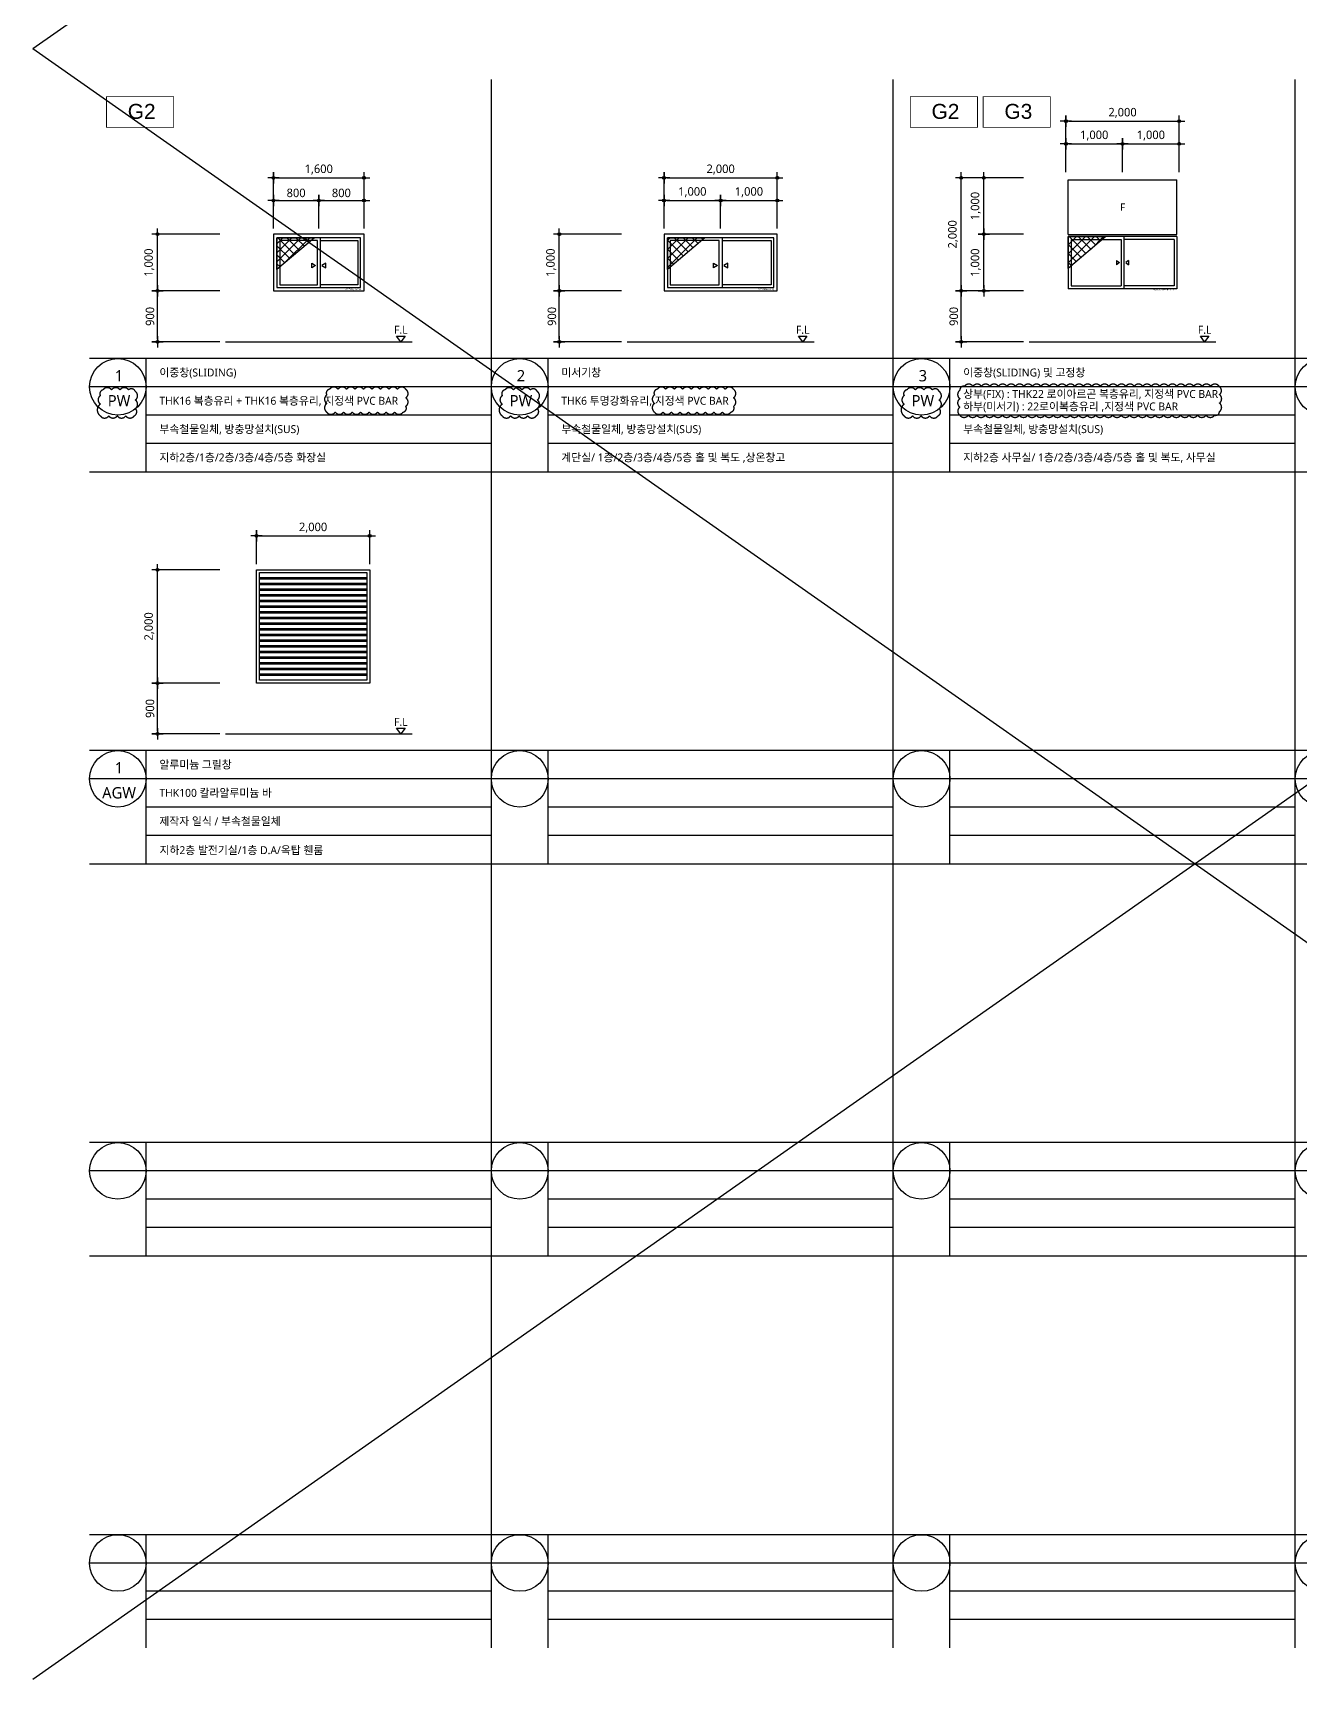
# Model space of a CAD drawing. Header units: millimetres. Extents: x 37653813 to 38677796, y 586285 to 874285.
# Drawn here: x 38515863 to 38538232, y 620583 to 649658 of the extents above; entities that cross this region are included whole.
import ezdxf
from ezdxf.enums import TextEntityAlignment as Align

# ---------------------------------------------------------------- set-up
doc = ezdxf.new("R2010")
doc.units = ezdxf.units.MM
doc.header["$LTSCALE"] = 1000
doc.header["$MEASUREMENT"] = 0
doc.header["$PDSIZE"] = -10
doc.linetypes.add('ACAD_ISO03W100', pattern=[30, 12, -18])
doc.linetypes.add('CEN', pattern=[62, 60, -1, 0, -1])
doc.layers.get('0').update_dxf_attribs({"linetype": 'CONTINUOUS'})
doc.layers.get('Defpoints').update_dxf_attribs({"color": 161, "linetype": 'CONTINUOUS'})
for name, color, linetype in [('___210319_친환경(ds)', 1, 'CONTINUOUS'), ('BOX', 6, 'CONTINUOUS'), ('center(창호)', 1, 'CEN'), ('dim0', 7, 'CONTINUOUS'), ('DOOR-ELE', 252, 'CONTINUOUS'), ('hatch', 8, 'CONTINUOUS'), ('SYM', 7, 'CONTINUOUS'), ('TEX', 3, 'CONTINUOUS'), ('TEXT', 3, 'CONTINUOUS'), ('txt', 3, 'CONTINUOUS'), ('VE변경사항적용-20220616', 10, 'CONTINUOUS'), ('WID', 4, 'CONTINUOUS'), ('WIN-G', 252, 'CONTINUOUS'), ('WIPEOUT', 7, 'CONTINUOUS')]:
    doc.layers.add(name, color=color, linetype=linetype)
doc.styles.add('ARIAL', font='arial.ttf')
doc.styles.add('나눔고딕 Se', font='NanumGothic.ttf')
doc.styles.add('나눔바른고딕', font='NanumBarunGothic.ttf')
doc.dimstyles.new('A1-100', dxfattribs={"dimtxt": 3, "dimasz": 1, "dimexe": 2, "dimexo": 2, "dimgap": 1, "dimtad": 1, "dimdec": 0, "dimzin": 12, "dimdsep": 46, "dimlunit": 6, "dimtxsty": '나눔바른고딕', "dimblk1": 'DIMDOT', "dimblk2": 'DIMDOT', "dimsah": 1, "dimcen": -1, "dimdle": 2, "dimclrd": 256, "dimclre": 256, "dimclrt": 3, "dimadec": 0, "dimazin": 0, "dimtfac": 1, "dimtdec": 0, "dimtix": 1, "dimtmove": 2, "dimatfit": 3, "dimldrblk": 'DIMDOT', "dimfxl": 1, "dimtvp": 1, "dimtolj": 1, "dimtzin": 12, "dimlwd": -1, "dimlwe": -1, "dimarcsym": 0})

# ---------------------------------------------------------------- blocks, each defined once
blk = doc.blocks.new('DIMDOT')
at = {"linetype": 'Continuous'}
for p, q in [((-2, 0), (2, 0)), ((0, -2), (0, 2))]:
    blk.add_line(p, q, dxfattribs=at)
for radius in [0.5, 0.25]:
    blk.add_circle((0, 0), radius, dxfattribs=at)
blk = doc.blocks.new('*D717')
at = {"layer": 'Defpoints', "color": 0, "transparency": 16777216}
for p in [(38518063, 646101), (38519263, 646101), (38519263, 645101)]:
    blk.add_point(p, dxfattribs=at)
at = {"layer": 'dim0', "transparency": 16777216}
for p, q in [((38519163, 646101), (38517963, 646101)), ((38518063, 645151), (38518063, 646051)), ((38519163, 645101), (38517963, 645101))]:
    blk.add_line(p, q, dxfattribs=at)
at = {"layer": 'dim0', "transparency": 16777216, "xscale": 50, "yscale": 50, "zscale": 50}
for p, rotation in [((38518063, 646101), 90), ((38518063, 645101), 270)]:
    blk.add_blockref('DIMDOT', p, dxfattribs=dict(at, rotation=rotation))
at = {"layer": 'dim0', "color": 3, "transparency": 16777216, "insert": (38517920, 645601), "char_height": 150, "attachment_point": 5, "rotation": 90, "style": '나눔바른고딕'}
blk.add_mtext('\\A1;1,000', dxfattribs=at)
blk = doc.blocks.new('*D718')
at = {"layer": 'Defpoints', "color": 0, "transparency": 16777216}
for p in [(38518063, 645101), (38519263, 645101), (38519263, 644201)]:
    blk.add_point(p, dxfattribs=at)
at = {"layer": 'dim0', "transparency": 16777216}
for p, q in [((38519163, 645101), (38517963, 645101)), ((38518063, 644251), (38518063, 645051)), ((38519163, 644201), (38517963, 644201))]:
    blk.add_line(p, q, dxfattribs=at)
at = {"layer": 'dim0', "transparency": 16777216, "xscale": 50, "yscale": 50, "zscale": 50}
for p, rotation in [((38518063, 645101), 90), ((38518063, 644201), 270)]:
    blk.add_blockref('DIMDOT', p, dxfattribs=dict(at, rotation=rotation))
at = {"layer": 'dim0', "color": 3, "transparency": 16777216, "insert": (38517932, 644651), "char_height": 150, "attachment_point": 5, "rotation": 90, "style": '나눔바른고딕'}
blk.add_mtext('\\A1;900', dxfattribs=at)
blk = doc.blocks.new('*D719')
at = {"layer": 'Defpoints', "color": 0, "transparency": 16777216}
for p in [(38520913, 646701), (38520113, 646101), (38520913, 646101)]:
    blk.add_point(p, dxfattribs=at)
at = {"layer": 'dim0', "transparency": 16777216}
for p, q in [((38520113, 646201), (38520113, 646801)), ((38520163, 646701), (38520863, 646701)), ((38520913, 646201), (38520913, 646801))]:
    blk.add_line(p, q, dxfattribs=at)
at = {"layer": 'dim0', "transparency": 16777216, "xscale": 50, "yscale": 50, "zscale": 50, "rotation": 180}
blk.add_blockref('DIMDOT', (38520113, 646701), dxfattribs=at)
at = {"layer": 'dim0', "transparency": 16777216, "xscale": 50, "yscale": 50, "zscale": 50}
blk.add_blockref('DIMDOT', (38520913, 646701), dxfattribs=at)
at = {"layer": 'dim0', "color": 3, "transparency": 16777216, "insert": (38520513, 646832), "char_height": 150, "attachment_point": 5, "style": '나눔바른고딕'}
blk.add_mtext('\\A1;800', dxfattribs=at)
blk = doc.blocks.new('*D720')
at = {"layer": 'Defpoints', "color": 0, "transparency": 16777216}
for p in [(38521713, 647101), (38520113, 646101), (38521713, 646101)]:
    blk.add_point(p, dxfattribs=at)
at = {"layer": 'dim0', "transparency": 16777216}
for p, q in [((38520113, 646201), (38520113, 647201)), ((38520163, 647101), (38521663, 647101)), ((38521713, 646201), (38521713, 647201))]:
    blk.add_line(p, q, dxfattribs=at)
at = {"layer": 'dim0', "transparency": 16777216, "xscale": 50, "yscale": 50, "zscale": 50, "rotation": 180}
blk.add_blockref('DIMDOT', (38520113, 647101), dxfattribs=at)
at = {"layer": 'dim0', "transparency": 16777216, "xscale": 50, "yscale": 50, "zscale": 50}
blk.add_blockref('DIMDOT', (38521713, 647101), dxfattribs=at)
at = {"layer": 'dim0', "color": 3, "transparency": 16777216, "insert": (38520913, 647245), "char_height": 150, "attachment_point": 5, "style": '나눔바른고딕'}
blk.add_mtext('\\A1;1,600', dxfattribs=at)
blk = doc.blocks.new('*D721')
at = {"layer": 'Defpoints', "color": 0, "transparency": 16777216}
for p in [(38521713, 646701), (38520913, 646101), (38521713, 646101)]:
    blk.add_point(p, dxfattribs=at)
at = {"layer": 'dim0', "transparency": 16777216}
for p, q in [((38520913, 646201), (38520913, 646801)), ((38520963, 646701), (38521663, 646701)), ((38521713, 646201), (38521713, 646801))]:
    blk.add_line(p, q, dxfattribs=at)
at = {"layer": 'dim0', "transparency": 16777216, "xscale": 50, "yscale": 50, "zscale": 50, "rotation": 180}
blk.add_blockref('DIMDOT', (38520913, 646701), dxfattribs=at)
at = {"layer": 'dim0', "transparency": 16777216, "xscale": 50, "yscale": 50, "zscale": 50}
blk.add_blockref('DIMDOT', (38521713, 646701), dxfattribs=at)
at = {"layer": 'dim0', "color": 3, "transparency": 16777216, "insert": (38521313, 646832), "char_height": 150, "attachment_point": 5, "style": '나눔바른고딕'}
blk.add_mtext('\\A1;800', dxfattribs=at)
blk = doc.blocks.new('1600x1000 AW')
at = {"ltscale": 1000}
blk.add_wipeout([(200, 0), (1800, 0), (1800, 1000), (200, 1000)], dxfattribs=at).dxf.layer = 'WID'
at = {"layer": 'WID', "ltscale": 1000}
blk.add_line((1025, 940), (1025, 60), dxfattribs=at)
for points in [[(200, 0), (1800, 0), (1800, 1000), (200, 1000)], [(260, 60), (1740, 60), (1740, 940), (260, 940)]]:
    blk.add_lwpolyline(points, close=True, dxfattribs=at)
at = {"layer": 'WIN-G'}
for points in [[(975, 890), (310, 890), (310, 110), (975, 110)], [(876, 490), (945, 450), (876, 410)], [(1124, 490), (1055, 450), (1124, 410)]]:
    blk.add_lwpolyline(points, close=True, dxfattribs=at)
blk.add_lwpolyline([(1025, 890), (1690, 890), (1690, 110), (1025, 110)], dxfattribs=at)
at = {"layer": 'Defpoints', "style": '나눔바른고딕'}
blk.add_text('상온용AW(1.6X1.0)', height=25, dxfattribs=at).set_placement((1464, 17))
blk = doc.blocks.new('*D723')
at = {"layer": 'Defpoints', "color": 0, "transparency": 16777216}
for p in [(38532663, 646101), (38533463, 646101), (38533463, 645101)]:
    blk.add_point(p, dxfattribs=at)
at = {"layer": 'dim0', "transparency": 16777216}
for p, q in [((38533363, 646101), (38532563, 646101)), ((38532663, 645151), (38532663, 646051)), ((38533363, 645101), (38532563, 645101))]:
    blk.add_line(p, q, dxfattribs=at)
at = {"layer": 'dim0', "transparency": 16777216, "xscale": 50, "yscale": 50, "zscale": 50}
for p, rotation in [((38532663, 646101), 90), ((38532663, 645101), 270)]:
    blk.add_blockref('DIMDOT', p, dxfattribs=dict(at, rotation=rotation))
at = {"layer": 'dim0', "color": 3, "transparency": 16777216, "insert": (38532520, 645601), "char_height": 150, "attachment_point": 5, "rotation": 90, "style": '나눔바른고딕'}
blk.add_mtext('\\A1;1,000', dxfattribs=at)
blk = doc.blocks.new('*D724')
at = {"layer": 'Defpoints', "color": 0, "transparency": 16777216}
for p in [(38532263, 645101), (38533463, 645101), (38533463, 644201)]:
    blk.add_point(p, dxfattribs=at)
at = {"layer": 'dim0', "transparency": 16777216}
for p, q in [((38533363, 645101), (38532163, 645101)), ((38532263, 644251), (38532263, 645051)), ((38533363, 644201), (38532163, 644201))]:
    blk.add_line(p, q, dxfattribs=at)
at = {"layer": 'dim0', "transparency": 16777216, "xscale": 50, "yscale": 50, "zscale": 50}
for p, rotation in [((38532263, 645101), 90), ((38532263, 644201), 270)]:
    blk.add_blockref('DIMDOT', p, dxfattribs=dict(at, rotation=rotation))
at = {"layer": 'dim0', "color": 3, "transparency": 16777216, "insert": (38532132, 644651), "char_height": 150, "attachment_point": 5, "rotation": 90, "style": '나눔바른고딕'}
blk.add_mtext('\\A1;900', dxfattribs=at)
blk = doc.blocks.new('*D725')
at = {"layer": 'Defpoints', "color": 0, "transparency": 16777216}
for p in [(38535113, 647701), (38534113, 647101), (38535113, 647101)]:
    blk.add_point(p, dxfattribs=at)
at = {"layer": 'dim0', "transparency": 16777216}
for p, q in [((38534113, 647201), (38534113, 647801)), ((38535113, 647201), (38535113, 647801)), ((38534163, 647701), (38535063, 647701))]:
    blk.add_line(p, q, dxfattribs=at)
at = {"layer": 'dim0', "transparency": 16777216, "xscale": 50, "yscale": 50, "zscale": 50, "rotation": 180}
blk.add_blockref('DIMDOT', (38534113, 647701), dxfattribs=at)
at = {"layer": 'dim0', "transparency": 16777216, "xscale": 50, "yscale": 50, "zscale": 50}
blk.add_blockref('DIMDOT', (38535113, 647701), dxfattribs=at)
at = {"layer": 'dim0', "color": 3, "transparency": 16777216, "insert": (38534613, 647845), "char_height": 150, "attachment_point": 5, "style": '나눔바른고딕'}
blk.add_mtext('\\A1;1,000', dxfattribs=at)
blk = doc.blocks.new('*D726')
at = {"layer": 'Defpoints', "color": 0, "transparency": 16777216}
for p in [(38536113, 648101), (38534113, 647101), (38536113, 647101)]:
    blk.add_point(p, dxfattribs=at)
at = {"layer": 'dim0', "transparency": 16777216}
for p, q in [((38534113, 647201), (38534113, 648201)), ((38534163, 648101), (38536063, 648101)), ((38536113, 647201), (38536113, 648201))]:
    blk.add_line(p, q, dxfattribs=at)
at = {"layer": 'dim0', "transparency": 16777216, "xscale": 50, "yscale": 50, "zscale": 50, "rotation": 180}
blk.add_blockref('DIMDOT', (38534113, 648101), dxfattribs=at)
at = {"layer": 'dim0', "transparency": 16777216, "xscale": 50, "yscale": 50, "zscale": 50}
blk.add_blockref('DIMDOT', (38536113, 648101), dxfattribs=at)
at = {"layer": 'dim0', "color": 3, "transparency": 16777216, "insert": (38535113, 648245), "char_height": 150, "attachment_point": 5, "style": '나눔바른고딕'}
blk.add_mtext('\\A1;2,000', dxfattribs=at)
blk = doc.blocks.new('*D727')
at = {"layer": 'Defpoints', "color": 0, "transparency": 16777216}
for p in [(38536113, 647701), (38535113, 647101), (38536113, 647101)]:
    blk.add_point(p, dxfattribs=at)
at = {"layer": 'dim0', "transparency": 16777216}
for p, q in [((38535113, 647201), (38535113, 647801)), ((38536113, 647201), (38536113, 647801)), ((38535163, 647701), (38536063, 647701))]:
    blk.add_line(p, q, dxfattribs=at)
at = {"layer": 'dim0', "transparency": 16777216, "xscale": 50, "yscale": 50, "zscale": 50, "rotation": 180}
blk.add_blockref('DIMDOT', (38535113, 647701), dxfattribs=at)
at = {"layer": 'dim0', "transparency": 16777216, "xscale": 50, "yscale": 50, "zscale": 50}
blk.add_blockref('DIMDOT', (38536113, 647701), dxfattribs=at)
at = {"layer": 'dim0', "color": 3, "transparency": 16777216, "insert": (38535613, 647845), "char_height": 150, "attachment_point": 5, "style": '나눔바른고딕'}
blk.add_mtext('\\A1;1,000', dxfattribs=at)
blk = doc.blocks.new('A$C7b43b290')
at = {"ltscale": 1000}
blk.add_wipeout([(94, 2010), (2094, 2010), (2094, 10), (94, 10)], dxfattribs=at).dxf.layer = 'WID'
at = {"layer": 'WID', "ltscale": 1000}
for p, q in [((134, 1970), (2054, 1970)), ((134, 1010), (134, 1970)), ((2054, 1010), (2054, 1970)), ((2054, 970), (134, 970)), ((134, 970), (134, 50)), ((1119, 970), (1119, 50)), ((2054, 970), (2054, 50)), ((2054, 50), (134, 50))]:
    blk.add_line(p, q, dxfattribs=at)
blk.add_lwpolyline([(134, 1010), (2054, 1010)], dxfattribs=at)
at = {"layer": 'WIN-G'}
for p, q in [((184, 920), (184, 100)), ((184, 920), (1069, 920)), ((1069, 920), (1069, 100)), ((2004, 920), (1119, 920)), ((2004, 920), (2004, 100)), ((989, 550), (1039, 510)), ((989, 550), (989, 470)), ((1039, 510), (989, 470)), ((1199, 550), (1149, 510)), ((1149, 510), (1199, 470)), ((1199, 550), (1199, 470)), ((184, 100), (1069, 100)), ((2004, 100), (1119, 100))]:
    blk.add_line(p, q, dxfattribs=at)
at = {"layer": 'Defpoints', "style": '나눔바른고딕'}
blk.add_text('AW(2.0X2.0)-미서기+FIX', height=25, dxfattribs=at).set_placement((1639, 20))
blk = doc.blocks.new('*D728')
at = {"layer": 'Defpoints', "color": 0, "transparency": 16777216}
for p in [(38532663, 647101), (38533463, 647101), (38533463, 646101)]:
    blk.add_point(p, dxfattribs=at)
at = {"layer": 'dim0', "transparency": 16777216}
for p, q in [((38533363, 647101), (38532563, 647101)), ((38532663, 646151), (38532663, 647051)), ((38533363, 646101), (38532563, 646101))]:
    blk.add_line(p, q, dxfattribs=at)
at = {"layer": 'dim0', "transparency": 16777216, "xscale": 50, "yscale": 50, "zscale": 50}
for p, rotation in [((38532663, 647101), 90), ((38532663, 646101), 270)]:
    blk.add_blockref('DIMDOT', p, dxfattribs=dict(at, rotation=rotation))
at = {"layer": 'dim0', "color": 3, "transparency": 16777216, "insert": (38532520, 646601), "char_height": 150, "attachment_point": 5, "rotation": 90, "style": '나눔바른고딕'}
blk.add_mtext('\\A1;1,000', dxfattribs=at)
blk = doc.blocks.new('*D729')
at = {"layer": 'Defpoints', "color": 0, "transparency": 16777216}
for p in [(38532263, 647101), (38533463, 647101), (38533463, 645101)]:
    blk.add_point(p, dxfattribs=at)
at = {"layer": 'dim0', "transparency": 16777216}
for p, q in [((38533363, 647101), (38532163, 647101)), ((38532263, 645151), (38532263, 647051)), ((38533363, 645101), (38532163, 645101))]:
    blk.add_line(p, q, dxfattribs=at)
at = {"layer": 'dim0', "transparency": 16777216, "xscale": 50, "yscale": 50, "zscale": 50}
for p, rotation in [((38532263, 647101), 90), ((38532263, 645101), 270)]:
    blk.add_blockref('DIMDOT', p, dxfattribs=dict(at, rotation=rotation))
at = {"layer": 'dim0', "color": 3, "transparency": 16777216, "insert": (38532120, 646101), "char_height": 150, "attachment_point": 5, "rotation": 90, "style": '나눔바른고딕'}
blk.add_mtext('\\A1;2,000', dxfattribs=at)
blk = doc.blocks.new('AW(2.0X1.0)')
at = {"ltscale": 1000}
blk.add_wipeout([(887455, -28823), (889455, -28823), (889455, -27823), (887455, -27823)], dxfattribs=at).dxf.layer = 'WID'
at = {"layer": 'WID', "ltscale": 1000}
blk.add_line((888480, -27883), (888480, -28763), dxfattribs=at)
for points in [[(887455, -28823), (889455, -28823), (889455, -27823), (887455, -27823)], [(887515, -28763), (889395, -28763), (889395, -27883), (887515, -27883)]]:
    blk.add_lwpolyline(points, close=True, dxfattribs=at)
at = {"layer": 'WIN-G'}
for points in [[(888430, -27933), (887565, -27933), (887565, -28713), (888430, -28713)], [(888331, -28333), (888400, -28373), (888331, -28413)], [(888579, -28333), (888510, -28373), (888579, -28413)]]:
    blk.add_lwpolyline(points, close=True, dxfattribs=at)
blk.add_lwpolyline([(888480, -27933), (889345, -27933), (889345, -28713), (888480, -28713)], dxfattribs=at)
at = {"layer": 'Defpoints', "style": '나눔바른고딕'}
blk.add_text('상온용AW(2.0X1.0)', height=25, dxfattribs=at).set_placement((889119, -28806))
blk = doc.blocks.new('*D734')
at = {"layer": 'Defpoints', "color": 0, "transparency": 16777216}
for p in [(38525163, 646101), (38526363, 646101), (38526363, 645101)]:
    blk.add_point(p, dxfattribs=at)
at = {"layer": 'dim0', "transparency": 16777216}
for p, q in [((38526263, 646101), (38525063, 646101)), ((38525163, 645151), (38525163, 646051)), ((38526263, 645101), (38525063, 645101))]:
    blk.add_line(p, q, dxfattribs=at)
at = {"layer": 'dim0', "transparency": 16777216, "xscale": 50, "yscale": 50, "zscale": 50}
for p, rotation in [((38525163, 646101), 90), ((38525163, 645101), 270)]:
    blk.add_blockref('DIMDOT', p, dxfattribs=dict(at, rotation=rotation))
at = {"layer": 'dim0', "color": 3, "transparency": 16777216, "insert": (38525020, 645601), "char_height": 150, "attachment_point": 5, "rotation": 90, "style": '나눔바른고딕'}
blk.add_mtext('\\A1;1,000', dxfattribs=at)
blk = doc.blocks.new('*D735')
at = {"layer": 'Defpoints', "color": 0, "transparency": 16777216}
for p in [(38525163, 645101), (38526363, 645101), (38526363, 644201)]:
    blk.add_point(p, dxfattribs=at)
at = {"layer": 'dim0', "transparency": 16777216}
for p, q in [((38526263, 645101), (38525063, 645101)), ((38525163, 644251), (38525163, 645051)), ((38526263, 644201), (38525063, 644201))]:
    blk.add_line(p, q, dxfattribs=at)
at = {"layer": 'dim0', "transparency": 16777216, "xscale": 50, "yscale": 50, "zscale": 50}
for p, rotation in [((38525163, 645101), 90), ((38525163, 644201), 270)]:
    blk.add_blockref('DIMDOT', p, dxfattribs=dict(at, rotation=rotation))
at = {"layer": 'dim0', "color": 3, "transparency": 16777216, "insert": (38525032, 644651), "char_height": 150, "attachment_point": 5, "rotation": 90, "style": '나눔바른고딕'}
blk.add_mtext('\\A1;900', dxfattribs=at)
blk = doc.blocks.new('*D736')
at = {"layer": 'Defpoints', "color": 0, "transparency": 16777216}
for p in [(38528013, 646701), (38527013, 646101), (38528013, 646101)]:
    blk.add_point(p, dxfattribs=at)
at = {"layer": 'dim0', "transparency": 16777216}
for p, q in [((38527013, 646201), (38527013, 646801)), ((38527063, 646701), (38527963, 646701)), ((38528013, 646201), (38528013, 646801))]:
    blk.add_line(p, q, dxfattribs=at)
at = {"layer": 'dim0', "transparency": 16777216, "xscale": 50, "yscale": 50, "zscale": 50, "rotation": 180}
blk.add_blockref('DIMDOT', (38527013, 646701), dxfattribs=at)
at = {"layer": 'dim0', "transparency": 16777216, "xscale": 50, "yscale": 50, "zscale": 50}
blk.add_blockref('DIMDOT', (38528013, 646701), dxfattribs=at)
at = {"layer": 'dim0', "color": 3, "transparency": 16777216, "insert": (38527513, 646845), "char_height": 150, "attachment_point": 5, "style": '나눔바른고딕'}
blk.add_mtext('\\A1;1,000', dxfattribs=at)
blk = doc.blocks.new('*D737')
at = {"layer": 'Defpoints', "color": 0, "transparency": 16777216}
for p in [(38529013, 647101), (38527013, 646101), (38529013, 646101)]:
    blk.add_point(p, dxfattribs=at)
at = {"layer": 'dim0', "transparency": 16777216}
for p, q in [((38527013, 646201), (38527013, 647201)), ((38527063, 647101), (38528963, 647101)), ((38529013, 646201), (38529013, 647201))]:
    blk.add_line(p, q, dxfattribs=at)
at = {"layer": 'dim0', "transparency": 16777216, "xscale": 50, "yscale": 50, "zscale": 50, "rotation": 180}
blk.add_blockref('DIMDOT', (38527013, 647101), dxfattribs=at)
at = {"layer": 'dim0', "transparency": 16777216, "xscale": 50, "yscale": 50, "zscale": 50}
blk.add_blockref('DIMDOT', (38529013, 647101), dxfattribs=at)
at = {"layer": 'dim0', "color": 3, "transparency": 16777216, "insert": (38528013, 647245), "char_height": 150, "attachment_point": 5, "style": '나눔바른고딕'}
blk.add_mtext('\\A1;2,000', dxfattribs=at)
blk = doc.blocks.new('*D738')
at = {"layer": 'Defpoints', "color": 0, "transparency": 16777216}
for p in [(38529013, 646701), (38528013, 646101), (38529013, 646101)]:
    blk.add_point(p, dxfattribs=at)
at = {"layer": 'dim0', "transparency": 16777216}
for p, q in [((38528013, 646201), (38528013, 646801)), ((38528063, 646701), (38528963, 646701)), ((38529013, 646201), (38529013, 646801))]:
    blk.add_line(p, q, dxfattribs=at)
at = {"layer": 'dim0', "transparency": 16777216, "xscale": 50, "yscale": 50, "zscale": 50, "rotation": 180}
blk.add_blockref('DIMDOT', (38528013, 646701), dxfattribs=at)
at = {"layer": 'dim0', "transparency": 16777216, "xscale": 50, "yscale": 50, "zscale": 50}
blk.add_blockref('DIMDOT', (38529013, 646701), dxfattribs=at)
at = {"layer": 'dim0', "color": 3, "transparency": 16777216, "insert": (38528513, 646845), "char_height": 150, "attachment_point": 5, "style": '나눔바른고딕'}
blk.add_mtext('\\A1;1,000', dxfattribs=at)
blk = doc.blocks.new('*D711')
at = {"layer": 'Defpoints', "color": 0, "transparency": 16777216}
for p in [(38518063, 640176), (38519263, 640176), (38519263, 638176)]:
    blk.add_point(p, dxfattribs=at)
at = {"layer": 'dim0', "transparency": 16777216}
for p, q in [((38519163, 640176), (38517963, 640176)), ((38518063, 638226), (38518063, 640126)), ((38519163, 638176), (38517963, 638176))]:
    blk.add_line(p, q, dxfattribs=at)
at = {"layer": 'dim0', "transparency": 16777216, "xscale": 50, "yscale": 50, "zscale": 50}
for p, rotation in [((38518063, 640176), 90), ((38518063, 638176), 270)]:
    blk.add_blockref('DIMDOT', p, dxfattribs=dict(at, rotation=rotation))
at = {"layer": 'dim0', "color": 3, "transparency": 16777216, "insert": (38517920, 639176), "char_height": 150, "attachment_point": 5, "rotation": 90, "style": '나눔바른고딕'}
blk.add_mtext('\\A1;2,000', dxfattribs=at)
blk = doc.blocks.new('*D712')
at = {"layer": 'Defpoints', "color": 0, "transparency": 16777216}
for p in [(38518063, 638176), (38519263, 638176), (38519263, 637276)]:
    blk.add_point(p, dxfattribs=at)
at = {"layer": 'dim0', "transparency": 16777216}
for p, q in [((38519163, 638176), (38517963, 638176)), ((38518063, 637326), (38518063, 638126)), ((38519163, 637276), (38517963, 637276))]:
    blk.add_line(p, q, dxfattribs=at)
at = {"layer": 'dim0', "transparency": 16777216, "xscale": 50, "yscale": 50, "zscale": 50}
for p, rotation in [((38518063, 638176), 90), ((38518063, 637276), 270)]:
    blk.add_blockref('DIMDOT', p, dxfattribs=dict(at, rotation=rotation))
at = {"layer": 'dim0', "color": 3, "transparency": 16777216, "insert": (38517932, 637726), "char_height": 150, "attachment_point": 5, "rotation": 90, "style": '나눔바른고딕'}
blk.add_mtext('\\A1;900', dxfattribs=at)
blk = doc.blocks.new('*D713')
at = {"layer": 'Defpoints', "color": 0, "transparency": 16777216}
for p in [(38521813, 640776), (38519813, 640176), (38521813, 640176)]:
    blk.add_point(p, dxfattribs=at)
at = {"layer": 'dim0', "transparency": 16777216}
for p, q in [((38519813, 640276), (38519813, 640876)), ((38521813, 640276), (38521813, 640876)), ((38519863, 640776), (38521763, 640776))]:
    blk.add_line(p, q, dxfattribs=at)
at = {"layer": 'dim0', "transparency": 16777216, "xscale": 50, "yscale": 50, "zscale": 50, "rotation": 180}
blk.add_blockref('DIMDOT', (38519813, 640776), dxfattribs=at)
at = {"layer": 'dim0', "transparency": 16777216, "xscale": 50, "yscale": 50, "zscale": 50}
blk.add_blockref('DIMDOT', (38521813, 640776), dxfattribs=at)
at = {"layer": 'dim0', "color": 3, "transparency": 16777216, "insert": (38520813, 640920), "char_height": 150, "attachment_point": 5, "style": '나눔바른고딕'}
blk.add_mtext('\\A1;2,000', dxfattribs=at)
blk = doc.blocks.new('2000X2000 AGW')
blk.add_wipeout([(0, 2000), (2000, 2000), (2000, 0), (0, 0)]).dxf.layer = 'WIPEOUT'
at = {"layer": 'DOOR-ELE', "ltscale": 1000}
for p, q in [((50, 1865), (1950, 1865)), ((50, 1865), (1950, 1865)), ((50, 1852.5), (1950, 1852.5)), ((50, 1852.5), (1950, 1852.5)), ((50, 1840), (1950, 1840)), ((50, 1840), (1950, 1840)), ((50, 1765), (1950, 1765)), ((50, 1765), (1950, 1765)), ((50, 1752.5), (1950, 1752.5)), ((50, 1752.5), (1950, 1752.5)), ((50, 1740), (1950, 1740)), ((50, 1740), (1950, 1740)), ((50, 1665), (1950, 1665)), ((50, 1665), (1950, 1665)), ((50, 1652.5), (1950, 1652.5)), ((50, 1652.5), (1950, 1652.5)), ((50, 1640), (1950, 1640)), ((50, 1640), (1950, 1640)), ((50, 1565), (1950, 1565)), ((50, 1565), (1950, 1565)), ((50, 1552.5), (1950, 1552.5)), ((50, 1552.5), (1950, 1552.5)), ((50, 1540), (1950, 1540)), ((50, 1540), (1950, 1540)), ((50, 1465), (1950, 1465)), ((50, 1465), (1950, 1465)), ((50, 1452.5), (1950, 1452.5)), ((50, 1452.5), (1950, 1452.5)), ((50, 1440), (1950, 1440)), ((50, 1440), (1950, 1440)), ((50, 1365), (1950, 1365)), ((50, 1365), (1950, 1365)), ((50, 1352.5), (1950, 1352.5)), ((50, 1352.5), (1950, 1352.5)), ((50, 1340), (1950, 1340)), ((50, 1340), (1950, 1340)), ((50, 1265), (1950, 1265)), ((50, 1265), (1950, 1265)), ((50, 1252.5), (1950, 1252.5)), ((50, 1252.5), (1950, 1252.5)), ((50, 1240), (1950, 1240)), ((50, 1240), (1950, 1240)), ((50, 1165), (1950, 1165)), ((50, 1165), (1950, 1165)), ((50, 1152.5), (1950, 1152.5)), ((50, 1152.5), (1950, 1152.5)), ((50, 1140), (1950, 1140)), ((50, 1140), (1950, 1140)), ((50, 1065), (1950, 1065)), ((50, 1065), (1950, 1065)), ((50, 1052.5), (1950, 1052.5)), ((50, 1052.5), (1950, 1052.5)), ((50, 1040), (1950, 1040)), ((50, 1040), (1950, 1040)), ((50, 965), (1950, 965)), ((50, 965), (1950, 965)), ((50, 952.5), (1950, 952.5)), ((50, 952.5), (1950, 952.5)), ((50, 940), (1950, 940)), ((50, 940), (1950, 940)), ((50, 865), (1950, 865)), ((50, 865), (1950, 865)), ((50, 852.5), (1950, 852.5)), ((50, 852.5), (1950, 852.5)), ((50, 840), (1950, 840)), ((50, 840), (1950, 840)), ((50, 765), (1950, 765)), ((50, 765), (1950, 765)), ((50, 752.5), (1950, 752.5)), ((50, 752.5), (1950, 752.5)), ((50, 740), (1950, 740)), ((50, 740), (1950, 740)), ((50, 665), (1950, 665)), ((50, 665), (1950, 665)), ((50, 652.5), (1950, 652.5)), ((50, 652.5), (1950, 652.5)), ((50, 640), (1950, 640)), ((50, 640), (1950, 640)), ((50, 565), (1950, 565)), ((50, 565), (1950, 565)), ((50, 552.5), (1950, 552.5)), ((50, 552.5), (1950, 552.5)), ((50, 540), (1950, 540)), ((50, 540), (1950, 540)), ((50, 465), (1950, 465)), ((50, 465), (1950, 465)), ((50, 452.5), (1950, 452.5)), ((50, 452.5), (1950, 452.5)), ((50, 440), (1950, 440)), ((50, 440), (1950, 440)), ((50, 365), (1950, 365)), ((50, 365), (1950, 365)), ((50, 352.5), (1950, 352.5)), ((50, 352.5), (1950, 352.5)), ((50, 340), (1950, 340)), ((50, 340), (1950, 340)), ((50, 265), (1950, 265)), ((50, 265), (1950, 265)), ((50, 252.5), (1950, 252.5)), ((50, 252.5), (1950, 252.5)), ((50, 240), (1950, 240)), ((50, 240), (1950, 240)), ((50, 165), (1950, 165)), ((50, 165), (1950, 165)), ((50, 152.5), (1950, 152.5)), ((50, 152.5), (1950, 152.5)), ((50, 140), (1950, 140)), ((50, 140), (1950, 140))]:
    blk.add_line(p, q, dxfattribs=at)
at = {"layer": 'WID', "ltscale": 1000}
for points in [[(0, 2000), (2000, 2000), (2000, 0), (0, 0)], [(50, 1950), (1950, 1950), (1950, 50), (50, 50)]]:
    blk.add_lwpolyline(points, close=True, dxfattribs=at)
blk = doc.blocks.new('A$C2DB153E7')
at = {"layer": 'hatch'}
h = blk.add_hatch(dxfattribs=at)
h.set_pattern_fill('_USER', color=252, scale=112.5, angle=45, double=1, pattern_type=0)
h.set_pattern_definition([(45, (-5906.34, -13786.88), (-79.5495, 79.5495), []), (135, (-5906.34, -13786.88), (-79.5495, -79.5495), [])])
h.paths.add_polyline_path([(663, 0), (0, -562), (0, 0)])
at = {"layer": 'hatch', "color": 252}
blk.add_lwpolyline([(663, 0), (0, -562), (0, 0)], close=True, dxfattribs=at)

msp = doc.modelspace()

# ---------------------------------------------------------------- linework, layer by layer
at = {"ltscale": 10000}
msp.add_line((38515863.4, 649383.2), (38556913.4, 678183.2), dxfattribs=at)
at = {"layer": '___210319_친환경(ds)', "const_width": 13.2}
for points in [[(38517163.4, 648533.2), (38518350.9, 648533.2), (38518350.9, 647990.1), (38517163.4, 647990.1)], [(38531363.4, 648533.2), (38532550.9, 648533.2), (38532550.9, 647990.1), (38531363.4, 647990.1)], [(38532651.2, 648533.2), (38533838.8, 648533.2), (38533838.8, 647990.1), (38532651.2, 647990.1)]]:
    msp.add_lwpolyline(points, close=True, dxfattribs=at)
at = {"layer": 'BOX', "color": 3}
for p, q in [((38523963.4, 621133.2), (38523963.4, 648833.2)), ((38531063.4, 621133.2), (38531063.4, 648833.2)), ((38538163.4, 621133.2), (38538163.4, 648833.2)), ((38516863.4, 641908.2), (38552363.4, 641908.2)), ((38516863.4, 634983.2), (38552363.4, 634983.2)), ((38516863.4, 628058.2), (38552363.4, 628058.2))]:
    msp.add_line(p, q, dxfattribs=at)
at = {"layer": 'BOX'}
for p, q in [((38523963.4, 643908.2), (38516863.4, 643908.2)), ((38517863.4, 641908.2), (38517863.4, 643908.2)), ((38531063.4, 643908.2), (38523963.4, 643908.2)), ((38524963.4, 641908.2), (38524963.4, 643908.2)), ((38538163.4, 643908.2), (38531063.4, 643908.2)), ((38532063.4, 641908.2), (38532063.4, 643908.2)), ((38545263.4, 643908.2), (38538163.4, 643908.2)), ((38523963.4, 636983.2), (38516863.4, 636983.2)), ((38517863.4, 634983.2), (38517863.4, 636983.2)), ((38531063.4, 636983.2), (38523963.4, 636983.2)), ((38524963.4, 634983.2), (38524963.4, 636983.2)), ((38538163.4, 636983.2), (38531063.4, 636983.2)), ((38532063.4, 634983.2), (38532063.4, 636983.2)), ((38545263.4, 636983.2), (38538163.4, 636983.2)), ((38523963.4, 630058.2), (38516863.4, 630058.2)), ((38517863.4, 628058.2), (38517863.4, 630058.2)), ((38531063.4, 630058.2), (38523963.4, 630058.2)), ((38524963.4, 628058.2), (38524963.4, 630058.2)), ((38538163.4, 630058.2), (38531063.4, 630058.2)), ((38532063.4, 628058.2), (38532063.4, 630058.2)), ((38545263.4, 630058.2), (38538163.4, 630058.2)), ((38523963.4, 623133.2), (38516863.4, 623133.2)), ((38517863.4, 621133.2), (38517863.4, 623133.2)), ((38531063.4, 623133.2), (38523963.4, 623133.2)), ((38524963.4, 621133.2), (38524963.4, 623133.2)), ((38538163.4, 623133.2), (38531063.4, 623133.2)), ((38532063.4, 621133.2), (38532063.4, 623133.2)), ((38545263.4, 623133.2), (38538163.4, 623133.2))]:
    msp.add_line(p, q, dxfattribs=at)
at = {"layer": 'BOX', "color": 6}
for p, q in [((38517863.4, 643408.2), (38516863.4, 643408.2)), ((38524963.4, 643408.2), (38523963.4, 643408.2)), ((38532063.4, 643408.2), (38531063.4, 643408.2)), ((38539163.4, 643408.2), (38538163.4, 643408.2)), ((38517863.4, 636483.2), (38516863.4, 636483.2)), ((38524963.4, 636483.2), (38523963.4, 636483.2)), ((38532063.4, 636483.2), (38531063.4, 636483.2)), ((38539163.4, 636483.2), (38538163.4, 636483.2)), ((38517863.4, 629558.2), (38516863.4, 629558.2)), ((38524963.4, 629558.2), (38523963.4, 629558.2)), ((38532063.4, 629558.2), (38531063.4, 629558.2)), ((38539163.4, 629558.2), (38538163.4, 629558.2)), ((38517863.4, 622633.2), (38516863.4, 622633.2)), ((38524963.4, 622633.2), (38523963.4, 622633.2)), ((38532063.4, 622633.2), (38531063.4, 622633.2)), ((38539163.4, 622633.2), (38538163.4, 622633.2))]:
    msp.add_line(p, q, dxfattribs=at)
at = {"layer": 'BOX', "color": 5}
for p, q in [((38523963.4, 643408.2), (38517863.4, 643408.2)), ((38531063.4, 643408.2), (38524963.4, 643408.2)), ((38538163.4, 643408.2), (38532063.4, 643408.2)), ((38523963.4, 642908.2), (38517863.4, 642908.2)), ((38531063.4, 642908.2), (38524963.4, 642908.2)), ((38538163.4, 642908.2), (38532063.4, 642908.2)), ((38523963.4, 642408.2), (38517863.4, 642408.2)), ((38531063.4, 642408.2), (38524963.4, 642408.2)), ((38538163.4, 642408.2), (38532063.4, 642408.2)), ((38523963.4, 636483.2), (38517863.4, 636483.2)), ((38531063.4, 636483.2), (38524963.4, 636483.2)), ((38538163.4, 636483.2), (38532063.4, 636483.2)), ((38523963.4, 635983.2), (38517863.4, 635983.2)), ((38531063.4, 635983.2), (38524963.4, 635983.2)), ((38538163.4, 635983.2), (38532063.4, 635983.2)), ((38523963.4, 635483.2), (38517863.4, 635483.2)), ((38531063.4, 635483.2), (38524963.4, 635483.2)), ((38538163.4, 635483.2), (38532063.4, 635483.2)), ((38523963.4, 629558.2), (38517863.4, 629558.2)), ((38531063.4, 629558.2), (38524963.4, 629558.2)), ((38538163.4, 629558.2), (38532063.4, 629558.2)), ((38523963.4, 629058.2), (38517863.4, 629058.2)), ((38531063.4, 629058.2), (38524963.4, 629058.2)), ((38538163.4, 629058.2), (38532063.4, 629058.2)), ((38523963.4, 628558.2), (38517863.4, 628558.2)), ((38531063.4, 628558.2), (38524963.4, 628558.2)), ((38538163.4, 628558.2), (38532063.4, 628558.2)), ((38523963.4, 622633.2), (38517863.4, 622633.2)), ((38531063.4, 622633.2), (38524963.4, 622633.2)), ((38538163.4, 622633.2), (38532063.4, 622633.2)), ((38523963.4, 622133.2), (38517863.4, 622133.2)), ((38531063.4, 622133.2), (38524963.4, 622133.2)), ((38538163.4, 622133.2), (38532063.4, 622133.2)), ((38523963.4, 621633.2), (38517863.4, 621633.2)), ((38531063.4, 621633.2), (38524963.4, 621633.2)), ((38538163.4, 621633.2), (38532063.4, 621633.2))]:
    msp.add_line(p, q, dxfattribs=at)
at = {"layer": 'BOX', "color": 6}
for centre in [(38517363.4, 643408.2), (38524463.4, 643408.2), (38531563.4, 643408.2), (38538663.4, 643408.2), (38517363.4, 636483.2), (38524463.4, 636483.2), (38531563.4, 636483.2), (38538663.4, 636483.2), (38517363.4, 629558.2), (38524463.4, 629558.2), (38531563.4, 629558.2), (38538663.4, 629558.2), (38517363.4, 622633.2), (38524463.4, 622633.2), (38531563.4, 622633.2), (38538663.4, 622633.2)]:
    msp.add_circle(centre, 500, dxfattribs=at)
at = {"layer": 'center(창호)', "ltscale": 1000}
for p, q in [((38519263.4, 644200.9), (38522563.4, 644200.9)), ((38526363.4, 644200.9), (38529663.4, 644200.9)), ((38533463.4, 644200.9), (38536763.4, 644200.9)), ((38519263.4, 637275.9), (38522563.4, 637275.9))]:
    msp.add_line(p, q, dxfattribs=at)
at = {"layer": 'SYM'}
for points in [[(38522288.4, 644300.9), (38522438.4, 644300.9), (38522363.4, 644200.9), (38522288.4, 644300.9)], [(38529388.4, 644300.9), (38529538.4, 644300.9), (38529463.4, 644200.9), (38529388.4, 644300.9)], [(38536488.4, 644300.9), (38536638.4, 644300.9), (38536563.4, 644200.9), (38536488.4, 644300.9)], [(38522288.4, 637375.9), (38522438.4, 637375.9), (38522363.4, 637275.9), (38522288.4, 637375.9)]]:
    msp.add_lwpolyline(points, dxfattribs=at)
at = {"layer": 'VE변경사항적용-20220616', "linetype": 'ACAD_ISO03W100'}
for points in [[(38532238.4, 642907.2, 0.5205671), (38532388.4, 642907.2, 0.5205671), (38532538.4, 642907.2, 0.5205671), (38532688.4, 642907.2, 0.5205671), (38532838.4, 642907.2, 0.5205671), (38532988.4, 642907.2, 0.5205671), (38533138.4, 642907.2, 0.5205671), (38533288.4, 642907.2, 0.5205671), (38533438.4, 642907.2, 0.5205671), (38533588.4, 642907.2, 0.5205671), (38533738.4, 642907.2, 0.5205671), (38533888.4, 642907.2, 0.5205671), (38534038.4, 642907.2, 0.5205671), (38534188.4, 642907.2, 0.5205671), (38534338.4, 642907.2, 0.5205671), (38534488.4, 642907.2, 0.5205671), (38534638.4, 642907.2, 0.5205671), (38534788.4, 642907.2, 0.5205671), (38534938.4, 642907.2, 0.5205671), (38535088.4, 642907.2, 0.5205671), (38535238.4, 642907.2, 0.5205671), (38535388.4, 642907.2, 0.5205671), (38535538.4, 642907.2, 0.5205671), (38535688.4, 642907.2, 0.5205671), (38535838.4, 642907.2, 0.5205671), (38535988.4, 642907.2, 0.5205671), (38536138.4, 642907.2, 0.5205671), (38536288.4, 642907.2, 0.5205671), (38536438.4, 642907.2, 0.5205671), (38536588.4, 642907.2, 0.5205671), (38536738.4, 642907.2, 0.5205671), (38536825.1, 642970.5, 0.5205671), (38536825.1, 643120.5, 0.5205671), (38536825.1, 643270.5, 0.5205671), (38536820.1, 643415.6, 0.5205671), (38536670.1, 643415.6, 0.5205671), (38536520.1, 643415.6, 0.5205671), (38536370.1, 643415.6, 0.5205671), (38536220.1, 643415.6, 0.5205671), (38536070.1, 643415.6, 0.5205671), (38535920.1, 643415.6, 0.5205671), (38535770.1, 643415.6, 0.5205671), (38535620.1, 643415.6, 0.5205671), (38535470.1, 643415.6, 0.5205671), (38535320.1, 643415.6, 0.5205671), (38535170.1, 643415.6, 0.5205671), (38535020.1, 643415.6, 0.5205671), (38534870.1, 643415.6, 0.5205671), (38534720.1, 643415.6, 0.5205671), (38534570.1, 643415.6, 0.5205671), (38534420.1, 643415.6, 0.5205671), (38534270.1, 643415.6, 0.5205671), (38534120.1, 643415.6, 0.5205671), (38533970.1, 643415.6, 0.5205671), (38533820.1, 643415.6, 0.5205671), (38533670.1, 643415.6, 0.5205671), (38533520.1, 643415.6, 0.5205671), (38533370.1, 643415.6, 0.5205671), (38533220.1, 643415.6, 0.5205671), (38533070.1, 643415.6, 0.5205671), (38532920.1, 643415.6, 0.5205671), (38532770.1, 643415.6, 0.5205671), (38532620.1, 643415.6, 0.5205671), (38532470.1, 643415.6, 0.5205671), (38532320.1, 643415.6, 0.5205671), (38532238.4, 643347.3, 0.5205671), (38532238.4, 643197.3, 0.5205671), (38532238.4, 643047.3, 0.5205671)], [(38517053.7, 642895.1, 0.5205671), (38517203.7, 642895.1, 0.5205671), (38517353.7, 642895.1, 0.5205671), (38517503.7, 642895.1, 0.5205671), (38517653.7, 642895.1, 0.5205671), (38517674.2, 643024.6, 0.5205671), (38517674.2, 643174.6, 0.5205671), (38517674.2, 643324.6, 0.5205671), (38517552.6, 643353, 0.5205671), (38517402.6, 643353, 0.5205671), (38517252.6, 643353, 0.5205671), (38517102.6, 643353, 0.5205671), (38517053.7, 643251.8, 0.5205671), (38517053.7, 643101.8, 0.5205671)], [(38521053.9, 642961.5, 0.5205671), (38521203.9, 642961.5, 0.5205671), (38521353.9, 642961.5, 0.5205671), (38521503.9, 642961.5, 0.5205671), (38521653.9, 642961.5, 0.5205671), (38521803.9, 642961.5, 0.5205671), (38521953.9, 642961.5, 0.5205671), (38522103.9, 642961.5, 0.5205671), (38522253.9, 642961.5, 0.5205671), (38522403.9, 642961.5, 0.5205671), (38522452.4, 643063, 0.5205671), (38522452.4, 643213, 0.5205671), (38522452.4, 643363, 0.5205671), (38522303.5, 643364.1, 0.5205671), (38522153.5, 643364.1, 0.5205671), (38522003.5, 643364.1, 0.5205671), (38521853.5, 643364.1, 0.5205671), (38521703.5, 643364.1, 0.5205671), (38521553.5, 643364.1, 0.5205671), (38521403.5, 643364.1, 0.5205671), (38521253.5, 643364.1, 0.5205671), (38521103.5, 643364.1, 0.5205671), (38521053.9, 643263.7, 0.5205671), (38521053.9, 643113.7, 0.5205671)], [(38524153.7, 642895.1, 0.5205671), (38524303.7, 642895.1, 0.5205671), (38524453.7, 642895.1, 0.5205671), (38524603.7, 642895.1, 0.5205671), (38524753.7, 642895.1, 0.5205671), (38524774.2, 643024.6, 0.5205671), (38524774.2, 643174.6, 0.5205671), (38524774.2, 643324.6, 0.5205671), (38524652.6, 643353, 0.5205671), (38524502.6, 643353, 0.5205671), (38524352.6, 643353, 0.5205671), (38524202.6, 643353, 0.5205671), (38524153.7, 643251.8, 0.5205671), (38524153.7, 643101.8, 0.5205671)], [(38526843.5, 642961.5, 0.5205671), (38526993.5, 642961.5, 0.5205671), (38527143.5, 642961.5, 0.5205671), (38527293.5, 642961.5, 0.5205671), (38527443.5, 642961.5, 0.5205671), (38527593.5, 642961.5, 0.5205671), (38527743.5, 642961.5, 0.5205671), (38527893.5, 642961.5, 0.5205671), (38528043.5, 642961.5, 0.5205671), (38528193.5, 642961.5, 0.5205671), (38528242, 643063, 0.5205671), (38528242, 643213, 0.5205671), (38528242, 643363, 0.5205671), (38528093.1, 643364.1, 0.5205671), (38527943.1, 643364.1, 0.5205671), (38527793.1, 643364.1, 0.5205671), (38527643.1, 643364.1, 0.5205671), (38527493.1, 643364.1, 0.5205671), (38527343.1, 643364.1, 0.5205671), (38527193.1, 643364.1, 0.5205671), (38527043.1, 643364.1, 0.5205671), (38526893.1, 643364.1, 0.5205671), (38526843.5, 643263.7, 0.5205671), (38526843.5, 643113.7, 0.5205671)], [(38531253.7, 642895.1, 0.5205671), (38531403.7, 642895.1, 0.5205671), (38531553.7, 642895.1, 0.5205671), (38531703.7, 642895.1, 0.5205671), (38531853.7, 642895.1, 0.5205671), (38531874.2, 643024.6, 0.5205671), (38531874.2, 643174.6, 0.5205671), (38531874.2, 643324.6, 0.5205671), (38531752.6, 643353, 0.5205671), (38531602.6, 643353, 0.5205671), (38531452.6, 643353, 0.5205671), (38531302.6, 643353, 0.5205671), (38531253.7, 643251.8, 0.5205671), (38531253.7, 643101.8, 0.5205671)]]:
    msp.add_lwpolyline(points, format="xyb", close=True, dxfattribs=at)

# ---------------------------------------------------------------- block references
msp.add_blockref('AW(2.0X1.0)', (37639558.4, 673924.1))

# ---------------------------------------------------------------- texts
at = {"layer": '___210319_친환경(ds)', "style": 'ARIAL'}
for s, p in [('G2', (38517784.5, 648272.4)), ('G2', (38531984.5, 648272.4)), ('G3', (38533272.4, 648272.4))]:
    msp.add_text(s, height=264, dxfattribs=at).set_placement(p, align=Align.MIDDLE_CENTER)
at = {"layer": 'TEX', "color": 253}
for style, p in [('나눔바른고딕', (38522243.5, 644344.7)), ('나눔바른고딕', (38529343.5, 644344.7)), ('나눔바른고딕', (38536443.5, 644344.7)), ('나눔고딕 Se', (38522243.5, 637419.7))]:
    msp.add_text('F.L', height=140, dxfattribs=dict(at, style=style)).set_placement(p)
at = {"layer": 'TEXT'}
for s, style, p in [('이중창(SLIDING)', '나눔바른고딕', (38518098.2, 643660.2)), ('미서기창', '나눔바른고딕', (38525198.2, 643660.2)), ('이중창(SLIDING) 및 고정창', '나눔바른고딕', (38532298.2, 643660.2)), ('THK16 복층유리 + THK16 복층유리, 지정색 PVC BAR', '나눔바른고딕', (38518098.2, 643160.8)), ('THK6 투명강화유리, 지정색 PVC BAR', '나눔바른고딕', (38525198.2, 643160.8)), ('하부(미서기) : 22로이복층유리 ,지정색 PVC BAR', '나눔바른고딕', (38532298.2, 643060.8)), ('상부(FIX) : THK22 로이아르곤 복층유리, 지정색 PVC BAR', '나눔바른고딕', (38532298.2, 643280.8)), ('부속철물일체, 방충망설치(SUS)', '나눔바른고딕', (38518098.2, 642660.2)), ('부속철물일체, 방충망설치(SUS)', '나눔바른고딕', (38525198.2, 642660.2)), ('부속철물일체, 방충망설치(SUS)', '나눔바른고딕', (38532298.2, 642660.2)), ('지하2층/1층/2층/3층/4층/5층 화장실', '나눔바른고딕', (38518098.2, 642160.2)), ('계단실/ 1층/2층/3층/4층/5층 홀 및 복도 ,상온창고', '나눔바른고딕', (38525198.2, 642160.2)), ('지하2층 사무실/ 1층/2층/3층/4층/5층 홀 및 복도, 사무실', '나눔바른고딕', (38532298.2, 642160.2)), ('알루미늄 그릴창', '나눔고딕 Se', (38518098.2, 636735.2)), ('THK100 칼라알루미늄 바', '나눔고딕 Se', (38518098.2, 636235.8)), ('제작자 일식 / 부속철물일체', '나눔고딕 Se', (38518098.2, 635735.2)), ('지하2층 발전기실/1층 D.A/옥탑 휀룸', '나눔고딕 Se', (38518100.1, 635223.6))]:
    msp.add_text(s, height=140, dxfattribs=dict(at, style=style)).set_placement(p, align=Align.MIDDLE_LEFT)
at = {"layer": 'txt'}
for s, style, p in [('1', '나눔바른고딕', (38517385.2, 643603.9)), ('2', '나눔바른고딕', (38524485.2, 643603.9)), ('3', '나눔바른고딕', (38531585.2, 643603.9)), ('PW', '나눔바른고딕', (38517385.2, 643161.9)), ('PW', '나눔바른고딕', (38524485.2, 643161.9)), ('PW', '나눔바른고딕', (38531585.2, 643161.9)), ('1', '나눔고딕 Se', (38517385.2, 636678.9)), ('AGW', '나눔고딕 Se', (38517385.2, 636236.9))]:
    msp.add_text(s, height=200, dxfattribs=dict(at, style=style)).set_placement(p, align=Align.MIDDLE_CENTER)

# ---------------------------------------------------------------- dimensions: what is measured, and where the dimension line sits
at = {"layer": 'dim0'}
for base, p1, p2, picture, middle in [((38536113.4, 648100.9), (38534113.4, 647100.9), (38536113.4, 647100.9), '*D726', (38535113.4, 648244.8)), ((38535113.4, 647700.9), (38534113.4, 647100.9), (38535113.4, 647100.9), '*D725', (38534613.4, 647844.8)), ((38536113.4, 647700.9), (38535113.4, 647100.9), (38536113.4, 647100.9), '*D727', (38535613.4, 647844.8)), ((38521713.4, 647100.9), (38520113.4, 646100.9), (38521713.4, 646100.9), '*D720', (38520913.4, 647244.9)), ((38520913.4, 646700.9), (38520113.4, 646100.9), (38520913.4, 646100.9), '*D719', (38520513.4, 646832.4)), ((38521713.4, 646700.9), (38520913.4, 646100.9), (38521713.4, 646100.9), '*D721', (38521313.4, 646832.4)), ((38521813.4, 640775.9), (38519813.4, 640175.9), (38521813.4, 640175.9), '*D713', (38520813.4, 640919.8))]:
    dim = msp.add_linear_dim(base=base, p1=p1, p2=p2, dimstyle='A1-100', override={"dimscale": 50}, dxfattribs=at)
    dim.commit()
    dim.dimension.update_dxf_attribs({"geometry": picture, "text_midpoint": middle})
for base, p1, p2, picture, middle in [((38532263.4, 647100.9), (38533463.4, 645100.9), (38533463.4, 647100.9), '*D729', (38532119.6, 646100.9)), ((38532663.4, 647100.9), (38533463.4, 646100.9), (38533463.4, 647100.9), '*D728', (38532519.6, 646600.9)), ((38518063.4, 646100.9), (38519263.4, 645100.9), (38519263.4, 646100.9), '*D717', (38517919.6, 645600.9)), ((38525163.4, 646100.9), (38526363.4, 645100.9), (38526363.4, 646100.9), '*D734', (38525019.6, 645600.9)), ((38532663.4, 646100.9), (38533463.4, 645100.9), (38533463.4, 646100.9), '*D723', (38532519.6, 645600.9)), ((38518063.4, 645100.9), (38519263.4, 644200.9), (38519263.4, 645100.9), '*D718', (38517931.8, 644650.9)), ((38525163.4, 645100.9), (38526363.4, 644200.9), (38526363.4, 645100.9), '*D735', (38525031.8, 644650.9)), ((38532263.4, 645100.9), (38533463.4, 644200.9), (38533463.4, 645100.9), '*D724', (38532131.8, 644650.9)), ((38518063.4, 640175.9), (38519263.4, 638175.9), (38519263.4, 640175.9), '*D711', (38517919.6, 639175.9)), ((38518063.4, 638175.9), (38519263.4, 637275.9), (38519263.4, 638175.9), '*D712', (38517931.8, 637725.9))]:
    dim = msp.add_linear_dim(base=base, p1=p1, p2=p2, angle=90, dimstyle='A1-100', override={"dimscale": 50}, dxfattribs=at)
    dim.commit()
    dim.dimension.update_dxf_attribs({"geometry": picture, "text_midpoint": middle})

# ---------------------------------------------------------------- next in the draw order: block references
at = {"ltscale": 0.1}
for name, p in [('A$C7b43b290', (38534019.6, 645090.5)), ('A$C2DB153E7', (38527073.4, 646040.9))]:
    msp.add_blockref(name, p, dxfattribs=at)
for name, p in [('1600x1000 AW', (38519913.4, 645100.9)), ('2000X2000 AGW', (38519813.4, 638175.9))]:
    msp.add_blockref(name, p)

# ---------------------------------------------------------------- next in the draw order: dimensions: what is measured, and where the dimension line sits
at = {"layer": 'dim0'}
for base, p1, p2, picture, middle in [((38529013.4, 647100.9), (38527013.4, 646100.9), (38529013.4, 646100.9), '*D737', (38528013.4, 647244.8)), ((38528013.4, 646700.9), (38527013.4, 646100.9), (38528013.4, 646100.9), '*D736', (38527513.4, 646844.8)), ((38529013.4, 646700.9), (38528013.4, 646100.9), (38529013.4, 646100.9), '*D738', (38528513.4, 646844.8))]:
    dim = msp.add_linear_dim(base=base, p1=p1, p2=p2, dimstyle='A1-100', override={"dimscale": 50}, dxfattribs=at)
    dim.commit()
    dim.dimension.update_dxf_attribs({"geometry": picture, "text_midpoint": middle})

# ---------------------------------------------------------------- next in the draw order: block references
at = {"ltscale": 0.1}
for p in [(38534153.4, 646060.9), (38520173.4, 646040.9)]:
    msp.add_blockref('A$C2DB153E7', p, dxfattribs=at)

# ---------------------------------------------------------------- next in the draw order: texts
at = {"layer": 'dim0', "color": 3, "insert": (38535113.4, 646580.9), "char_height": 130, "attachment_point": 5, "style": '나눔바른고딕', "bg_fill": 3, "box_fill_scale": 1.25, "bg_fill_color": 256, "bg_fill_true_color": 13158600, "bg_fill_transparency": 0}
msp.add_mtext('\\A1;F}', dxfattribs=at)

# ---------------------------------------------------------------- next in the draw order: linework, layer by layer
at = {"ltscale": 10000}
for p, q in [((38515863.4, 620583.2), (38556913.4, 649383.2)), ((38515863.4, 649383.2), (38556913.4, 620583.2))]:
    msp.add_line(p, q, dxfattribs=at)

doc.saveas('drawing.dxf')
